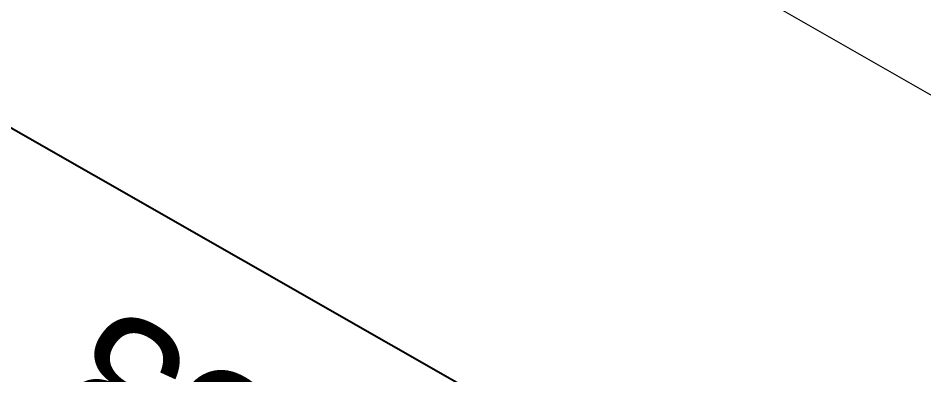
# Model space of a CAD drawing. Extents: x 421500 to 422711, y 436000 to 437000.
# Drawn here: x 421984.74 to 421994.67, y 436495.5 to 436499.41 of the extents above; entities that cross this region are included whole.
import ezdxf

# ---------------------------------------------------------------- set-up
doc = ezdxf.new("R2010")
doc.units = 0
doc.layers.add('716709-ExBase$0$LCCWalls', color=4, linetype='Continuous', lineweight=0)
for name, color, linetype in [('716709-ExBase$0$OS-LINE_0001_BLG_OUTLINE', 7, 'Continuous'), ('716709-ExBase$0$OS-TEXT_BUILDING_OR_STRUCTURE', 4, 'Continuous'), ('Pr-KerbEdge', 8, 'Continuous')]:
    doc.layers.add(name, color=color, linetype=linetype)
doc.styles.add('716709-ExBase$0$Standard', font='romans.shx')

msp = doc.modelspace()

# ---------------------------------------------------------------- linework, layer by layer
at = {"layer": '716709-ExBase$0$LCCWalls', "flags": 128}
msp.add_lwpolyline([(421997.5751, 436496.9498), (421990.6178, 436500.9247), (421982.8876, 436505.179), (421982.3442, 436504.2582), (421981.0964, 436502.2276)], dxfattribs=at)
msp.add_lwpolyline([(421997.5751, 436496.9498), (421990.6178, 436500.9247), (421982.8876, 436505.179), (421982.3442, 436504.2582), (421981.0964, 436502.2276)], dxfattribs=at)
at = {"layer": '716709-ExBase$0$OS-LINE_0001_BLG_OUTLINE', "flags": 128}
msp.add_lwpolyline([(421990.07, 436490.69), (421990.3, 436490.55), (421991.4, 436492.3), (421989.5, 436493.45), (421990.45, 436494.9), (421982.3, 436499.55), (421979.04, 436494.4)], dxfattribs=at)
at = {"layer": 'Pr-KerbEdge'}
msp.add_arc((422086.9238, 436454.9562), 118.125, 133.732121, 133.732121, dxfattribs=at)

# ---------------------------------------------------------------- texts
at = {"layer": '716709-ExBase$0$OS-TEXT_BUILDING_OR_STRUCTURE', "insert": (421987.7, 436495.2), "char_height": 1.5, "width": 3, "attachment_point": 7, "rotation": 149.8, "style": '716709-ExBase$0$Standard'}
msp.add_mtext('{\\fHeledd|b0|i0|c0|p34;53}', dxfattribs=at)

doc.saveas('drawing.dxf')
